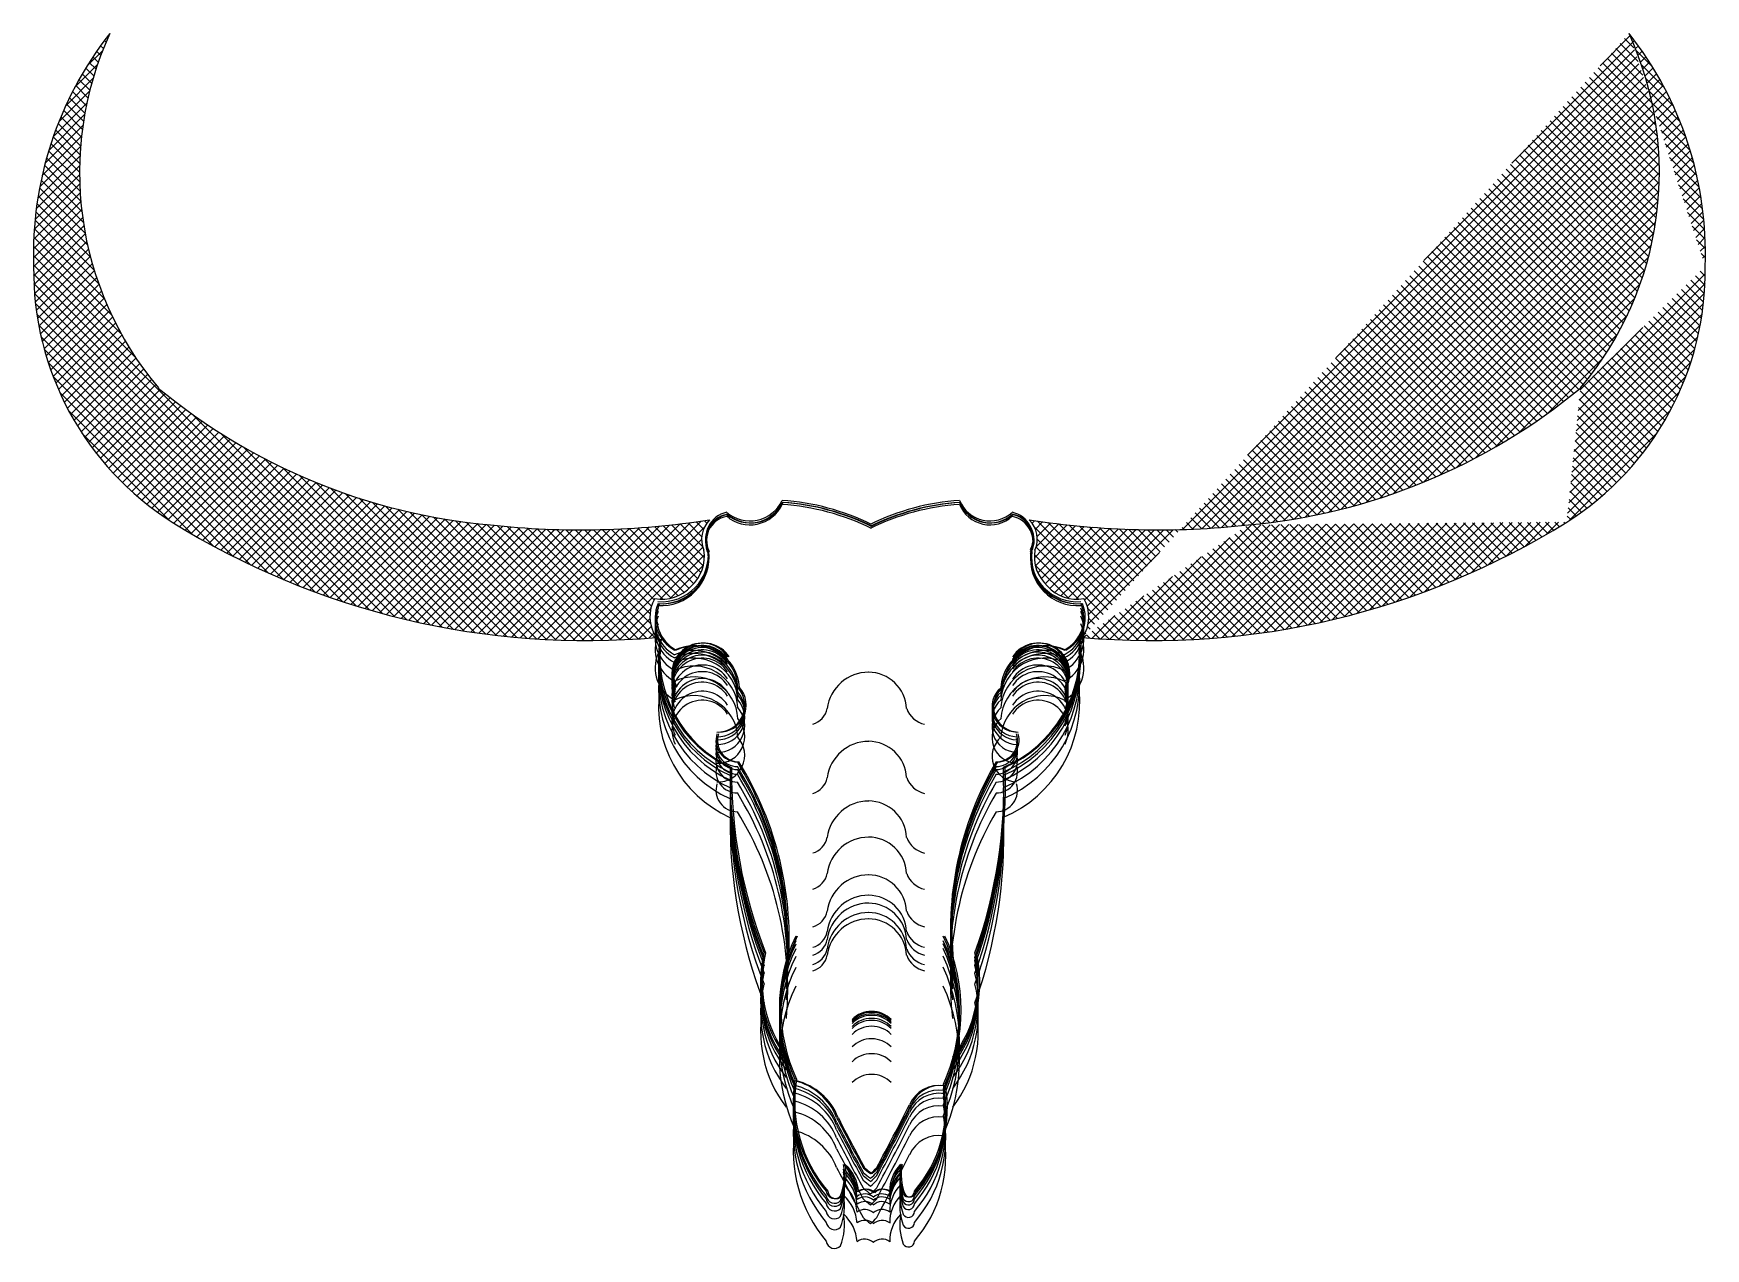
# Model space of a CAD drawing. Header units: millimetres. Extents: x 0 to 1000, y 0 to 726.
import ezdxf

# ---------------------------------------------------------------- set-up
doc = ezdxf.new("R2010")
doc.units = ezdxf.units.MM

msp = doc.modelspace()

# ---------------------------------------------------------------- hatches: boundary and pattern name
h = msp.add_hatch()
h.set_pattern_fill('ANSI37', color=5, scale=31.18905, style=0)
h.set_pattern_definition([(135, (-2397.094, -4352.5588), (2.7567486, 2.7567486), []), (45, (-2397.094, -4352.5588), (2.7567486, -2.7567486), [])])
edge = h.paths.add_edge_path()
edge.add_arc((608.9, 377.7), 22.3, 326.2998, 389.6693)
edge.add_arc((623.2, 414), 24.6, 171.5802, 227.1884)
edge.add_arc((623.8, 411.5), 23.2, 221.7951, 281.0799)
edge.add_arc((584.4, 424.2), 16, 335.6274, 405.6098)
edge.add_arc((672.3, 926.3), 496.6, 261.1028, 276.2766)
edge.add_arc((669.2, 832.2), 468.7, 264.8957, 301.9155)
edge.add_arc((694.1, 793.5), 362.3, 275.1445, 309.6375)
edge.add_arc((821.6, 584.9), 178.3, 302.3495, 360.7491)
edge.add_arc((772.7, 643.4), 199.7, 319.8116, 384.5786)
edge.add_arc((787.1, 594.7), 212.9, 357.9834, 398.225)

# ---------------------------------------------------------------- linework, layer by layer
at = {"color": 5}
for p, q in [((43.4, 721.3, 0), (42.4, 722.3, 0)), ((44.6, 725.1, 0), (45.4, 725.9, 0)), ((45.1, 725.2, 0), (44.8, 725.4, 0)), ((32, 707, 0), (41.4, 716.4, 0)), ((38.8, 709.4, 0), (35.6, 712.6, 0)), ((40.2, 713.5, 0), (37.8, 715.9, 0)), ((41.8, 717.4, 0), (40.1, 719.1, 0)), ((24.6, 694.1, 0), (38.2, 707.7, 0)), ((34.8, 696.8, 0), (29.2, 702.4, 0)), ((36.1, 701.1, 0), (31.3, 705.8, 0)), ((37.4, 705.3, 0), (33.4, 709.2, 0)), ((15.2, 673.6, 0), (33.6, 692, 0)), ((19.3, 683.2, 0), (35.6, 699.6, 0)), ((31.6, 683.5, 0), (23.4, 691.7, 0)), ((32.6, 688, 0), (25.3, 695.3, 0)), ((33.7, 692.5, 0), (27.2, 698.9, 0)), ((11.9, 664.8, 0), (31.9, 684.8, 0)), ((29.2, 669.3, 0), (18.1, 680.5, 0)), ((29.9, 674.1, 0), (19.8, 684.3, 0)), ((30.7, 678.9, 0), (21.5, 688, 0)), ((7, 648.9, 0), (29.5, 671.4, 0)), ((9.2, 656.6, 0), (30.6, 678, 0)), ((28.2, 659.4, 0), (14.8, 672.7, 0)), ((28.7, 664.4, 0), (16.4, 676.7, 0)), ((5.2, 641.6, 0), (28.7, 665.1, 0)), ((27.5, 643.5, 0), (10.4, 660.6, 0)), ((27.6, 648.9, 0), (11.8, 664.7, 0)), ((27.8, 654.2, 0), (13.3, 668.7, 0)), ((2.6, 628, 0), (27.8, 653.2, 0)), ((3.8, 634.7, 0), (28.2, 659, 0)), ((27.9, 632.1, 0), (7.9, 652.1, 0)), ((27.6, 637.9, 0), (9.1, 656.4, 0)), ((1, 615.3, 0), (27.5, 641.9, 0)), ((1.7, 621.6, 0), (27.6, 647.4, 0)), ((28.9, 620, 0), (5.6, 643.3, 0)), ((28.3, 626.2, 0), (6.7, 647.7, 0)), ((0.2, 603.5, 0), (27.9, 631.2, 0)), ((0.5, 609.3, 0), (27.7, 636.5, 0)), ((30.9, 607, 0), (3.7, 634.2, 0)), ((29.8, 613.7, 0), (4.6, 638.8, 0)), ((0, 597.8, 0), (28.3, 626.1, 0)), ((0, 592.3, 0), (28.8, 621.1, 0)), ((34, 592.9, 0), (2.1, 624.8, 0)), ((32.3, 600.1, 0), (2.9, 629.5, 0)), ((0.1, 586.9, 0), (29.4, 616.2, 0)), ((0.1, 581.4, 0), (30.1, 611.4, 0)), ((38.9, 577, 0), (1, 614.9, 0)), ((36.2, 585.2, 0), (1.5, 619.9, 0)), ((46.6, 558.2, 0), (0.2, 604.6, 0)), ((0.3, 576.1, 0), (30.9, 606.7, 0)), ((42.3, 568.1, 0), (0.5, 609.8, 0)), ((0.7, 570.9, 0), (31.9, 602.1, 0)), ((52.3, 547, 0), (0, 599.3, 0)), ((60.8, 533, 0), (0, 593.8, 0)), ((1.1, 565.9, 0), (32.9, 597.6, 0)), ((1.7, 560.9, 0), (34, 593.2, 0)), ((208.7, 379.6, 0), (0.1, 588.2, 0)), ((201, 381.8, 0), (0.1, 582.7, 0)), ((2.4, 556.1, 0), (35.1, 588.8, 0)), ((3.3, 551.5, 0), (36.4, 584.6, 0)), ((4.2, 546.9, 0), (37.7, 580.4, 0)), ((193.2, 384.1, 0), (0.3, 577, 0)), ((185.1, 386.7, 0), (0.6, 571.1, 0)), ((5.3, 542.4, 0), (39.1, 576.3, 0)), ((6.4, 538, 0), (40.6, 572.3, 0)), ((176.8, 389.5, 0), (1.2, 565, 0)), ((7.6, 533.7, 0), (42.2, 568.3, 0)), ((8.9, 529.5, 0), (43.8, 564.4, 0)), ((10.3, 525.4, 0), (45.5, 560.6, 0)), ((168.2, 392.6, 0), (2.1, 558.7, 0)), ((159.2, 396, 0), (3.2, 552, 0)), ((11.8, 521.4, 0), (47.3, 556.8, 0)), ((13.4, 517.4, 0), (49.1, 553.2, 0)), ((150, 399.7, 0), (4.6, 545.1, 0)), ((15, 513.6, 0), (51, 549.5, 0)), ((16.7, 509.8, 0), (52.9, 546, 0)), ((18.5, 506, 0), (54.9, 542.4, 0)), ((140.3, 403.9, 0), (6.5, 537.7, 0)), ((20.4, 502.4, 0), (57, 539, 0)), ((22.3, 498.8, 0), (59.1, 535.6, 0)), ((24.3, 495.3, 0), (61.3, 532.3, 0)), ((130.1, 408.6, 0), (8.8, 529.8, 0)), ((119.3, 413.9, 0), (11.8, 521.3, 0)), ((26.3, 491.8, 0), (63.5, 529, 0)), ((28.5, 488.4, 0), (65.8, 525.8, 0)), ((30.7, 485.1, 0), (68.2, 522.6, 0)), ((107.7, 419.9, 0), (15.7, 511.9, 0)), ((32.9, 481.9, 0), (70.6, 519.5, 0)), ((35.2, 478.7, 0), (73, 516.5, 0)), ((37.6, 475.5, 0), (75.7, 513.6, 0)), ((40.1, 472.5, 0), (78.8, 511.2, 0)), ((95.1, 427, 0), (21, 501.1, 0)), ((42.6, 469.4, 0), (81.8, 508.7, 0)), ((45.1, 466.5, 0), (84.9, 506.3, 0)), ((47.7, 463.6, 0), (88.1, 503.9, 0)), ((50.4, 460.8, 0), (91.2, 501.6, 0)), ((53.2, 458, 0), (94.4, 499.3, 0)), ((56, 455.3, 0), (97.6, 497, 0)), ((58.8, 452.7, 0), (100.9, 494.7, 0)), ((61.8, 450.1, 0), (104.2, 492.5, 0)), ((64.8, 447.5, 0), (107.5, 490.3, 0)), ((216.1, 377.7, 0), (94.9, 498.9, 0)), ((81.1, 435.5, 0), (29, 487.6, 0)), ((67.8, 445.1, 0), (110.9, 488.1, 0)), ((70.9, 442.7, 0), (114.2, 486, 0)), ((74.1, 440.3, 0), (117.6, 483.9, 0)), ((77.3, 438, 0), (121.1, 481.8, 0)), ((223.4, 375.9, 0), (111.8, 487.5, 0)), ((80.6, 435.8, 0), (124.6, 479.8, 0)), ((84, 433.7, 0), (128.1, 477.8, 0)), ((87.4, 431.6, 0), (131.6, 475.8, 0)), ((90.8, 429.5, 0), (135.2, 473.9, 0)), ((94.3, 427.5, 0), (138.8, 472, 0)), ((97.8, 425.5, 0), (142.5, 470.1, 0)), ((230.5, 374.3, 0), (125.7, 479.1, 0)), ((237.5, 372.8, 0), (137.9, 472.4, 0)), ((101.3, 423.5, 0), (146.1, 468.3, 0)), ((104.9, 421.5, 0), (149.9, 466.5, 0)), ((108.4, 419.5, 0), (153.6, 464.7, 0)), ((112, 417.6, 0), (157.4, 463, 0)), ((115.7, 415.7, 0), (161.2, 461.3, 0)), ((244.4, 371.5, 0), (149, 466.9, 0)), ((251.1, 370.3, 0), (159.2, 462.2, 0)), ((119.3, 413.9, 0), (165.1, 459.6, 0)), ((123, 412, 0), (169, 458, 0)), ((126.7, 410.2, 0), (172.9, 456.4, 0)), ((130.4, 408.4, 0), (176.9, 454.9, 0)), ((134.2, 406.7, 0), (180.9, 453.4, 0)), ((138, 404.9, 0), (184.9, 451.9, 0)), ((141.8, 403.2, 0), (189, 450.5, 0)), ((257.7, 369.2, 0), (168.8, 458.1, 0)), ((264.2, 368.2, 0), (177.9, 454.5, 0)), ((270.6, 367.3, 0), (186.5, 451.4, 0)), ((145.6, 401.6, 0), (193.2, 449.1, 0)), ((149.5, 399.9, 0), (197.3, 447.8, 0)), ((153.4, 398.3, 0), (201.6, 446.5, 0)), ((157.3, 396.7, 0), (205.8, 445.3, 0)), ((161.3, 395.2, 0), (210.1, 444, 0)), ((165.3, 393.7, 0), (214.5, 442.9, 0)), ((169.3, 392.2, 0), (218.9, 441.8, 0)), ((173.3, 390.7, 0), (223.3, 440.7, 0)), ((276.9, 366.6, 0), (194.8, 448.6, 0)), ((283.1, 365.9, 0), (202.8, 446.1, 0)), ((289.2, 365.3, 0), (210.5, 443.9, 0)), ((295.2, 364.8, 0), (218, 442, 0)), ((301.1, 364.4, 0), (225.2, 440.3, 0)), ((177.4, 389.3, 0), (227.8, 439.7, 0)), ((181.5, 387.9, 0), (232.4, 438.7, 0)), ((185.7, 386.5, 0), (237, 437.8, 0)), ((189.8, 385.1, 0), (241.6, 436.9, 0)), ((194, 383.8, 0), (246.3, 436.1, 0)), ((198.3, 382.6, 0), (251.1, 435.3, 0)), ((202.6, 381.3, 0), (255.9, 434.6, 0)), ((206.9, 380.1, 0), (260.7, 434, 0)), ((211.2, 379, 0), (265.7, 433.4, 0)), ((215.6, 377.8, 0), (270.7, 432.9, 0)), ((220, 376.7, 0), (275.7, 432.4, 0)), ((224.5, 375.7, 0), (280.7, 431.9, 0)), ((228.9, 374.6, 0), (285.7, 431.4, 0)), ((306.9, 364.1, 0), (232.3, 438.7, 0)), ((233.5, 373.7, 0), (290.8, 431, 0)), ((238, 372.7, 0), (296, 430.7, 0)), ((312.7, 363.8, 0), (239.1, 437.4, 0)), ((242.6, 371.8, 0), (301.2, 430.4, 0)), ((318.4, 363.6, 0), (245.8, 436.2, 0)), ((247.3, 370.9, 0), (306.5, 430.1, 0)), ((324, 363.5, 0), (252.4, 435.1, 0)), ((329.6, 363.4, 0), (258.8, 434.2, 0)), ((335.1, 363.5, 0), (265.1, 433.5, 0)), ((340.5, 363.5, 0), (271.2, 432.8, 0)), ((345.9, 363.7, 0), (277.4, 432.2, 0)), ((351.2, 363.9, 0), (283.5, 431.6, 0)), ((286, 365.6, 0), (350.7, 430.2, 0)), ((356.5, 364.1, 0), (289.5, 431.1, 0)), ((291.1, 365.1, 0), (356.5, 430.5, 0)), ((361.7, 364.5, 0), (295.4, 430.7, 0)), ((296.2, 364.7, 0), (362.4, 430.9, 0)), ((366.8, 364.8, 0), (301.3, 430.4, 0)), ((301.4, 364.4, 0), (368.3, 431.3, 0)), ((306.6, 364.1, 0), (374.4, 431.9, 0)), ((371.9, 365.2, 0), (307.1, 430.1, 0)), ((311.9, 363.8, 0), (380.5, 432.5, 0)), ((317.2, 363.6, 0), (386.7, 433.2, 0)), ((322.6, 363.5, 0), (393, 434, 0)), ((328, 363.5, 0), (399.4, 434.9, 0)), ((333.5, 363.5, 0), (401.2, 431.2, 0)), ((389.1, 392.2, 0), (351.1, 430.2, 0)), ((392.1, 394.6, 0), (356.3, 430.5, 0)), ((394.9, 397.4, 0), (361.5, 430.8, 0)), ((397.3, 400.5, 0), (366.6, 431.2, 0)), ((399.2, 404.1, 0), (371.7, 431.6, 0)), ((400.6, 408.2, 0), (376.7, 432.1, 0)), ((401.3, 413, 0), (381.7, 432.6, 0)), ((400.4, 419.5, 0), (386.7, 433.2, 0)), ((399.7, 425.6, 0), (391.6, 433.8, 0)), ((400.8, 430.1, 0), (396.4, 434.4, 0)), ((402.7, 433.7, 0), (401.3, 435.1, 0)), ((252, 370.1, 0), (311.8, 429.9, 0)), ((256.7, 369.3, 0), (317.2, 429.8, 0)), ((261.5, 368.6, 0), (322.6, 429.7, 0)), ((266.3, 367.9, 0), (328.1, 429.7, 0)), ((271.2, 367.3, 0), (333.6, 429.7, 0)), ((276.1, 366.6, 0), (339.2, 429.8, 0)), ((281, 366.1, 0), (344.9, 430, 0)), ((369.2, 373.5, 0), (312.8, 429.9, 0)), ((368.8, 379.4, 0), (318.4, 429.7, 0)), ((369.7, 384, 0), (324, 429.7, 0)), ((371.3, 387.9, 0), (329.5, 429.7, 0)), ((376.5, 388.2, 0), (335, 429.7, 0)), ((339.1, 363.5, 0), (399.7, 424.1, 0)), ((381.4, 388.8, 0), (340.4, 429.8, 0)), ((385.5, 390.2, 0), (345.8, 430, 0)), ((344.8, 363.7, 0), (400.4, 419.3, 0)), ((374.9, 388.3, 0), (401.3, 414.7, 0)), ((380.9, 388.7, 0), (400.7, 408.6, 0)), ((350.5, 363.9, 0), (369.3, 382.7, 0)), ((356.3, 364.1, 0), (368.8, 376.6, 0)), ((362.1, 364.5, 0), (369.5, 371.9, 0)), ((368.1, 364.9, 0), (371, 367.9, 0))]:
    msp.add_line(p, q, dxfattribs=at)
at = {"color": 251}
for centre, radius, start, end in [((212.9, 594.7, 0), 212.9, 141.775, 182.0166), ((227.3, 643.4, 0), 199.7, 155.4214, 220.1884), ((772.7, 643.4, 0), 199.7, 319.8116, 24.5786), ((787.1, 594.7, 0), 212.9, 357.9834, 38.225), ((178.4, 584.9, 0), 178.3, 179.2509, 237.6505), ((821.6, 584.9, 0), 178.3, 302.3495, 0.7491), ((305.8, 793.5, 0), 362.3, 230.3625, 264.8555), ((694.1, 793.5, 0), 362.3, 275.1445, 309.6375), ((417.8, 424.7, 0), 15.8, 101.6597, 205.1745), ((428.5, 456.3, 0), 21.3, 229.325, 334.6355), ((428.5, 455.1, 0), 21.3, 229.325, 334.6355), ((428.5, 454, 0), 21.3, 229.325, 334.6355), ((429.1, 455.1, 0), 21.3, 229.325, 334.6355), ((429.1, 455.1, 0), 21.3, 229.325, 334.6355), ((429.1, 455.1, 0), 21.3, 229.325, 334.6355), ((429.1, 455.1, 0), 21.3, 229.325, 334.6355), ((439, 307.8, 0), 139.7, 63.5661, 86.41), ((439, 306.6, 0), 139.7, 63.5661, 86.41), ((439, 305.4, 0), 139.7, 63.5661, 86.41), ((439.6, 306.6, 0), 139.7, 63.5661, 86.41), ((439.6, 306.6, 0), 139.7, 63.5661, 86.41), ((439.6, 306.6, 0), 139.7, 63.5661, 86.41), ((439.6, 306.6, 0), 139.7, 63.5661, 86.41), ((562.6, 307.8, 0), 139.7, 93.59, 116.4339), ((562.6, 306.6, 0), 139.7, 93.59, 116.4339), ((562.6, 305.4, 0), 139.7, 93.59, 116.4339), ((563.2, 306.6, 0), 139.7, 93.59, 116.4339), ((563.2, 306.6, 0), 139.7, 93.59, 116.4339), ((563.2, 306.6, 0), 139.7, 93.59, 116.4339), ((563.2, 306.6, 0), 139.7, 93.59, 116.4339), ((572.1, 454.7, 0), 19.7, 202.4938, 312.3255), ((572.1, 453.5, 0), 19.7, 202.4938, 312.3255), ((572.1, 452.4, 0), 19.7, 202.4938, 312.3255), ((572.7, 453.5, 0), 19.7, 202.4938, 312.3255), ((572.7, 453.5, 0), 19.7, 202.4938, 312.3255), ((572.7, 453.5, 0), 19.7, 202.4938, 312.3255), ((572.7, 453.5, 0), 19.7, 202.4938, 312.3255), ((582.1, 424.7, 0), 15.8, 334.8255, 78.3403), ((330.8, 832.2, 0), 468.7, 238.0845, 275.1043), ((327.6, 926.3, 0), 496.6, 263.7234, 278.8972), ((415.6, 424.2, 0), 16, 134.3902, 204.3726), ((417.8, 423.5, 0), 15.8, 101.6597, 205.1745), ((417.8, 422.3, 0), 15.8, 101.6597, 205.1745), ((418.4, 423.5, 0), 15.8, 101.6597, 205.1745), ((418.4, 423.5, 0), 15.8, 101.6597, 205.1745), ((418.4, 423.5, 0), 15.8, 101.6597, 205.1745), ((418.4, 423.5, 0), 15.8, 101.6597, 205.1745), ((582.1, 423.5, 0), 15.8, 334.8255, 78.3403), ((582.1, 422.3, 0), 15.8, 334.8255, 78.3403), ((582.7, 423.5, 0), 15.8, 334.8255, 78.3403), ((582.7, 423.5, 0), 15.8, 334.8255, 78.3403), ((582.7, 423.5, 0), 15.8, 334.8255, 78.3403), ((582.7, 423.5, 0), 15.8, 334.8255, 78.3403), ((672.3, 926.3, 0), 496.6, 261.1028, 276.2766), ((584.4, 424.2, 0), 16, 335.6274, 45.6098), ((669.2, 832.2, 0), 468.7, 264.8957, 301.9155), ((375.6, 414.8, 0), 28.1, 265.6945, 6.3441), ((375.6, 413.6, 0), 28.1, 265.6945, 6.3441), ((375.6, 412.5, 0), 28.1, 265.6945, 6.3441), ((376.1, 413.6, 0), 28.1, 265.6945, 6.3441), ((376.1, 413.6, 0), 28.1, 265.6945, 6.3441), ((376.1, 413.6, 0), 28.1, 265.6945, 6.3441), ((376.1, 413.6, 0), 28.1, 265.6945, 6.3441), ((376.7, 414, 0), 24.6, 312.8116, 8.4198), ((624.4, 414.8, 0), 28.1, 173.6559, 274.3055), ((624.4, 413.6, 0), 28.1, 173.6559, 274.3055), ((624.4, 412.5, 0), 28.1, 173.6559, 274.3055), ((625, 413.6, 0), 28.1, 173.6559, 274.3055), ((625, 413.6, 0), 28.1, 173.6559, 274.3055), ((625, 413.6, 0), 28.1, 173.6559, 274.3055), ((625, 413.6, 0), 28.1, 173.6559, 274.3055), ((623.2, 414, 0), 24.6, 171.5802, 227.1884), ((376.1, 411.5, 0), 23.2, 258.9201, 318.2049), ((623.8, 411.5, 0), 23.2, 221.7951, 281.0799), ((391, 377.7, 0), 22.3, 150.3307, 213.7002), ((393.5, 377.1, 0), 21.7, 156.8759, 242.5475), ((393.5, 377.1, 0), 21.7, 156.8759, 242.5475), ((393.5, 374.3, 0), 21.7, 156.8759, 242.5475), ((393.5, 372.4, 0), 21.7, 156.8759, 242.5475), ((394.4, 377.1, 0), 21.7, 156.8759, 242.5475), ((606.5, 377.1, 0), 21.7, 297.4525, 23.1241), ((606.5, 377.1, 0), 21.7, 297.4525, 23.1241), ((606.5, 374.3, 0), 21.7, 297.4525, 23.1241), ((606.5, 372.4, 0), 21.7, 297.4525, 23.1241), ((607.4, 377.1, 0), 21.7, 297.4525, 23.1241), ((608.9, 377.7, 0), 22.3, 326.2998, 29.6693), ((393.5, 369.6, 0), 21.7, 156.8759, 242.5475), ((393.5, 364.9, 0), 21.7, 156.8759, 242.5475), ((606.5, 369.6, 0), 21.7, 297.4525, 23.1241), ((606.5, 364.9, 0), 21.7, 297.4525, 23.1241), ((393.5, 358.4, 0), 21.7, 156.8759, 242.5475), ((446.6, 354, 0), 72.8, 171.7565, 245.6284), ((446.6, 354, 0), 72.8, 171.7565, 245.6284), ((446.6, 351.2, 0), 72.8, 171.7565, 245.6284), ((391, 377.7, 0), 22.3, 220.8386, 223.7647), ((447.5, 354, 0), 72.8, 171.7565, 245.6284), ((400, 343.9, 0), 18.1, 32.9935, 206.4578), ((400, 342.5, 0), 18.1, 32.9935, 206.4578), ((400, 342.5, 0), 18.1, 32.9935, 206.4578), ((400, 342.1, 0), 18.1, 32.9935, 206.4578), ((400.4, 343.9, 0), 18.1, 32.9935, 206.4578), ((400.9, 343.9, 0), 18.1, 32.9935, 206.4578), ((395, 334, 0), 26.4, 3.2238, 115.8843), ((395, 334, 0), 26.4, 3.2238, 115.8843), ((395.9, 334, 0), 26.4, 3.2238, 115.8843), ((605, 334, 0), 26.4, 64.1157, 176.7762), ((605, 334, 0), 26.4, 64.1157, 176.7762), ((605.9, 334, 0), 26.4, 64.1157, 176.7762), ((550.6, 356.9, 0), 75.2, 293.1628, 5.7946), ((550.6, 356.9, 0), 75.2, 293.1628, 5.7946), ((550.6, 354.1, 0), 75.2, 293.1628, 5.7946), ((551.5, 356.9, 0), 75.2, 293.1628, 5.7946), ((600.8, 343.9, 0), 18.1, 333.5422, 147.0065), ((600.8, 342.5, 0), 18.1, 333.5422, 147.0065), ((600.8, 342.5, 0), 18.1, 333.5422, 147.0065), ((600.8, 342.1, 0), 18.1, 333.5422, 147.0065), ((601.3, 343.9, 0), 18.1, 333.5422, 147.0065), ((601.7, 343.9, 0), 18.1, 333.5422, 147.0065), ((606.5, 358.4, 0), 21.7, 297.4525, 23.1241), ((608.9, 377.7, 0), 22.3, 316.2353, 319.1614), ((393.5, 347.2, 0), 21.7, 156.8759, 242.5475), ((446.6, 349.3, 0), 72.8, 171.7565, 245.6284), ((446.6, 346.5, 0), 72.8, 171.7565, 245.6284), ((446.6, 341.9, 0), 72.8, 171.7565, 245.6284), ((400, 341.2, 0), 18.1, 32.9935, 206.4578), ((400, 341.2, 0), 18.1, 32.9935, 206.4578), ((400, 339.8, 0), 18.1, 32.9935, 206.4578), ((400, 338.5, 0), 18.1, 32.9935, 206.4578), ((400, 336.7, 0), 18.1, 32.9935, 206.4578), ((400, 334.9, 0), 18.1, 32.9935, 206.4578), ((395, 331.2, 0), 26.4, 3.2238, 115.8843), ((395, 329.4, 0), 26.4, 3.2238, 115.8843), ((395, 326.6, 0), 26.4, 3.2238, 115.8843), ((605, 331.2, 0), 26.4, 64.1157, 176.7762), ((605, 329.4, 0), 26.4, 64.1157, 176.7762), ((605, 326.6, 0), 26.4, 64.1157, 176.7762), ((550.6, 352.2, 0), 75.2, 293.1628, 5.7946), ((550.6, 349.4, 0), 75.2, 293.1628, 5.7946), ((550.6, 344.7, 0), 75.2, 293.1628, 5.7946), ((600.8, 341.2, 0), 18.1, 333.5422, 147.0065), ((600.8, 341.2, 0), 18.1, 333.5422, 147.0065), ((600.8, 339.8, 0), 18.1, 333.5422, 147.0065), ((600.8, 338.5, 0), 18.1, 333.5422, 147.0065), ((600.8, 336.7, 0), 18.1, 333.5422, 147.0065), ((600.8, 334.9, 0), 18.1, 333.5422, 147.0065), ((606.5, 347.2, 0), 21.7, 297.4525, 23.1241), ((446.6, 335.3, 0), 72.8, 171.7565, 245.6284), ((400, 330.8, 0), 18.1, 32.9935, 206.4578), ((400, 326.8, 0), 18.1, 32.9935, 206.4578), ((400, 322.7, 0), 18.1, 32.9935, 206.4578), ((395, 321.9, 0), 26.4, 3.2238, 115.8843), ((395, 315.4, 0), 26.4, 3.2238, 115.8843), ((499.4, 319.8, 0), 24.8, 89.715, 172.884), ((499.3, 321.7, 0), 22.9, 2.8355, 89.6355), ((605, 321.9, 0), 26.4, 64.1157, 176.7762), ((605, 315.4, 0), 26.4, 64.1157, 176.7762), ((550.6, 338.2, 0), 75.2, 293.1628, 5.7946), ((600.8, 330.8, 0), 18.1, 333.5422, 147.0065), ((600.8, 326.8, 0), 18.1, 333.5422, 147.0065), ((600.8, 322.7, 0), 18.1, 333.5422, 147.0065), ((446.6, 324.1, 0), 72.8, 171.7565, 245.6284), ((400, 320.5, 0), 18.1, 32.9935, 206.4578), ((400, 315.1, 0), 18.1, 32.9935, 206.4578), ((395, 304.2, 0), 26.4, 3.2238, 115.8843), ((409.4, 324.8, 0), 16, 267.7699, 41.9081), ((409.4, 324.8, 0), 16, 267.7699, 41.9081), ((409.4, 322, 0), 16, 267.7699, 41.9081), ((409.4, 320.2, 0), 16, 267.7699, 41.9081), ((410.3, 324.8, 0), 16, 267.7699, 41.9081), ((588.4, 323.9, 0), 15.1, 129.8775, 268.5304), ((588.4, 323.9, 0), 15.1, 129.8775, 268.5304), ((588.4, 321.1, 0), 15.1, 129.8775, 268.5304), ((588.4, 319.3, 0), 15.1, 129.8775, 268.5304), ((589.3, 323.9, 0), 15.1, 129.8775, 268.5304), ((605, 304.2, 0), 26.4, 64.1157, 176.7762), ((550.6, 327, 0), 75.2, 293.1628, 5.7946), ((600.8, 320.5, 0), 18.1, 333.5422, 147.0065), ((600.8, 315.1, 0), 18.1, 333.5422, 147.0065), ((400, 309.7, 0), 18.1, 32.9935, 206.4578), ((409.4, 317.4, 0), 16, 267.7699, 41.9081), ((409.4, 312.7, 0), 16, 267.7699, 41.9081), ((462.9, 325.1, 0), 12, 285.1905, 349.4758), ((536.1, 327.8, 0), 14.7, 199.7374, 257.7067), ((588.4, 316.5, 0), 15.1, 129.8775, 268.5304), ((588.4, 311.8, 0), 15.1, 129.8775, 268.5304), ((600.8, 309.7, 0), 18.1, 333.5422, 147.0065), ((409.4, 306.2, 0), 16, 267.7699, 41.9081), ((588.4, 305.3, 0), 15.1, 129.8775, 268.5304), ((421, 303.8, 0), 12.8, 162.2814, 270.2689), ((421, 303.8, 0), 12.8, 162.2814, 270.2689), ((421, 301, 0), 12.8, 162.2814, 270.2689), ((421, 299.2, 0), 12.8, 162.2814, 270.2689), ((421, 296.4, 0), 12.8, 162.2814, 270.2689), ((409.4, 295, 0), 16, 267.7699, 41.9081), ((421.9, 303.8, 0), 12.8, 162.2814, 270.2689), ((499.4, 278.4, 0), 24.8, 89.715, 172.884), ((499.3, 280.4, 0), 22.9, 2.8355, 89.6355), ((588.4, 294.1, 0), 15.1, 129.8775, 268.5304), ((575.8, 303.8, 0), 12.8, 269.7311, 17.7186), ((575.8, 303.8, 0), 12.8, 269.7311, 17.7186), ((575.8, 301, 0), 12.8, 269.7311, 17.7186), ((575.8, 299.2, 0), 12.8, 269.7311, 17.7186), ((575.8, 296.4, 0), 12.8, 269.7311, 17.7186), ((576.7, 303.8, 0), 12.8, 269.7311, 17.7186), ((421, 291.7, 0), 12.8, 162.2814, 270.2689), ((249, 184.9, 0), 202.1, 355.0183, 31.6645), ((249, 184.9, 0), 202.1, 355.0183, 31.6645), ((249.9, 184.9, 0), 202.1, 355.0183, 31.6645), ((748.3, 190.1, 0), 199.9, 149.6647, 186.513), ((748.3, 190.1, 0), 199.9, 149.6647, 186.513), ((749.2, 190.1, 0), 199.9, 149.6647, 186.513), ((575.8, 291.7, 0), 12.8, 269.7311, 17.7186), ((421, 285.2, 0), 12.8, 162.2814, 270.2689), ((715.1, 285.1, 0), 298.5, 179.5047, 201.2754), ((715.1, 285.1, 0), 298.5, 179.5047, 201.2754), ((715.1, 282.3, 0), 298.5, 179.5047, 201.2754), ((715.1, 280.4, 0), 298.5, 179.5047, 201.2754), ((715.1, 277.6, 0), 298.5, 179.5047, 201.2754), ((716, 285.1, 0), 298.5, 179.5047, 201.2754), ((249, 182.1, 0), 202.1, 355.0183, 31.6645), ((249, 180.3, 0), 202.1, 355.0183, 31.6645), ((249, 177.5, 0), 202.1, 355.0183, 31.6645), ((462.9, 283.7, 0), 12, 285.1905, 349.4758), ((536.1, 286.5, 0), 14.7, 199.7374, 257.7067), ((748.3, 187.3, 0), 199.9, 149.6647, 186.513), ((748.3, 185.4, 0), 199.9, 149.6647, 186.513), ((748.3, 182.6, 0), 199.9, 149.6647, 186.513), ((284.7, 276.5, 0), 295.7, 340.3009, 2.1756), ((284.7, 276.5, 0), 295.7, 340.3009, 2.1756), ((284.7, 273.7, 0), 295.7, 340.3009, 2.1756), ((284.7, 271.8, 0), 295.7, 340.3009, 2.1756), ((284.7, 269, 0), 295.7, 340.3009, 2.1756), ((285.6, 276.5, 0), 295.7, 340.3009, 2.1756), ((575.8, 285.2, 0), 12.8, 269.7311, 17.7186), ((421, 274, 0), 12.8, 162.2814, 270.2689), ((715.1, 273, 0), 298.5, 179.5047, 201.2754), ((249, 172.8, 0), 202.1, 355.0183, 31.6645), ((249, 166.3, 0), 202.1, 355.0183, 31.6645), ((748.3, 177.9, 0), 199.9, 149.6647, 186.513), ((748.3, 171.4, 0), 199.9, 149.6647, 186.513), ((284.7, 264.3, 0), 295.7, 340.3009, 2.1756), ((575.8, 274, 0), 12.8, 269.7311, 17.7186), ((715.1, 266.4, 0), 298.5, 179.5047, 201.2754), ((249, 155.1, 0), 202.1, 355.0183, 31.6645), ((499.4, 242.7, 0), 24.8, 89.715, 172.884), ((499.3, 244.7, 0), 22.9, 2.8355, 89.6355), ((748.3, 160.2, 0), 199.9, 149.6647, 186.513), ((284.7, 257.8, 0), 295.7, 340.3009, 2.1756), ((715.1, 255.2, 0), 298.5, 179.5047, 201.2754), ((284.7, 246.6, 0), 295.7, 340.3009, 2.1756), ((462.9, 248.1, 0), 12, 285.1905, 349.4758), ((499.4, 221.1, 0), 24.8, 89.715, 172.884), ((499.3, 223.1, 0), 22.9, 2.8355, 89.6355), ((536.1, 250.8, 0), 14.7, 199.7374, 257.7067), ((462.9, 226.5, 0), 12, 285.1905, 349.4758), ((499.4, 198.6, 0), 24.8, 89.715, 172.884), ((499.3, 200.5, 0), 22.9, 2.8355, 89.6355), ((536.1, 229.2, 0), 14.7, 199.7374, 257.7067), ((499.4, 186.4, 0), 24.8, 89.715, 172.884), ((499.3, 188.3, 0), 22.9, 2.8355, 89.6355), ((462.9, 203.9, 0), 12, 285.1905, 349.4758), ((499.4, 181.7, 0), 24.8, 89.715, 172.884), ((499.4, 176.1, 0), 24.8, 89.715, 172.884), ((499.3, 183.6, 0), 22.9, 2.8355, 89.6355), ((499.3, 178, 0), 22.9, 2.8355, 89.6355), ((536.1, 206.7, 0), 14.7, 199.7374, 257.7067), ((499.4, 172.3, 0), 24.8, 89.715, 172.884), ((499.3, 174.2, 0), 22.9, 2.8355, 89.6355), ((546.3, 143.6, 0), 100.2, 154.4735, 204.9671), ((546.3, 143.6, 0), 100.2, 154.4735, 204.9671), ((546.3, 140.8, 0), 100.2, 154.4735, 204.9671), ((546.3, 138.9, 0), 100.2, 154.4735, 204.9671), ((547.2, 143.6, 0), 100.2, 154.4735, 204.9671), ((462.9, 191.7, 0), 12, 285.1905, 349.4758), ((462.9, 187, 0), 12, 285.1905, 349.4758), ((536.1, 194.5, 0), 14.7, 199.7374, 257.7067), ((536.1, 189.8, 0), 14.7, 199.7374, 257.7067), ((446.7, 142.4, 0), 107.1, 335.6767, 24.5101), ((446.7, 142.4, 0), 107.1, 335.6767, 24.5101), ((446.7, 139.6, 0), 107.1, 335.6767, 24.5101), ((446.7, 137.7, 0), 107.1, 335.6767, 24.5101), ((447.7, 142.4, 0), 107.1, 335.6767, 24.5101), ((509.4, 159.6, 0), 74.5, 166.6173, 217.3666), ((509.4, 159.6, 0), 74.5, 166.6173, 217.3666), ((509.4, 156.8, 0), 74.5, 166.6173, 217.3666), ((509.4, 154.9, 0), 74.5, 166.6173, 217.3666), ((510.3, 159.6, 0), 74.5, 166.6173, 217.3666), ((546.3, 136.1, 0), 100.2, 154.4735, 204.9671), ((546.3, 131.5, 0), 100.2, 154.4735, 204.9671), ((462.9, 181.4, 0), 12, 285.1905, 349.4758), ((462.9, 177.6, 0), 12, 285.1905, 349.4758), ((536.1, 184.1, 0), 14.7, 199.7374, 257.7067), ((536.1, 180.4, 0), 14.7, 199.7374, 257.7067), ((446.7, 134.9, 0), 107.1, 335.6767, 24.5101), ((446.7, 130.3, 0), 107.1, 335.6767, 24.5101), ((490.6, 159.6, 0), 74.5, 322.6334, 13.3827), ((490.6, 159.6, 0), 74.5, 322.6334, 13.3827), ((490.6, 156.8, 0), 74.5, 322.6334, 13.3827), ((490.6, 154.9, 0), 74.5, 322.6334, 13.3827), ((491.5, 159.6, 0), 74.5, 322.6334, 13.3827), ((509.4, 152.1, 0), 74.5, 166.6173, 217.3666), ((509.4, 147.4, 0), 74.5, 166.6173, 217.3666), ((546.3, 124.9, 0), 100.2, 154.4735, 204.9671), ((446.7, 123.7, 0), 107.1, 335.6767, 24.5101), ((490.6, 152.1, 0), 74.5, 322.6334, 13.3827), ((490.6, 147.4, 0), 74.5, 322.6334, 13.3827), ((509.4, 140.9, 0), 74.5, 166.6173, 217.3666), ((546.3, 113.7, 0), 100.2, 154.4735, 204.9671), ((446.7, 112.5, 0), 107.1, 335.6767, 24.5101), ((490.6, 140.9, 0), 74.5, 322.6334, 13.3827), ((509.4, 129.7, 0), 74.5, 166.6173, 217.3666), ((501.3, 125.2, 0), 16.6, 44.8721, 134.8895), ((501.3, 124.6, 0), 16.6, 44.8721, 134.8895), ((501.3, 123.7, 0), 16.6, 44.8721, 134.8895), ((490.6, 129.7, 0), 74.5, 322.6334, 13.3827), ((501.3, 122.8, 0), 16.6, 44.8721, 134.8895), ((501.3, 121, 0), 16.6, 44.8721, 134.8895), ((501.3, 119.8, 0), 16.6, 44.8721, 134.8895), ((501.3, 116.3, 0), 16.6, 44.8721, 134.8895), ((501.3, 108.8, 0), 16.6, 44.8721, 134.8895), ((501.3, 99.9, 0), 16.6, 44.8721, 134.8895), ((537.6, 88.1, 0), 83.2, 170.9002, 220.349), ((537.6, 88.1, 0), 83.2, 170.9002, 220.349), ((538.5, 88.1, 0), 83.2, 170.9002, 220.349), ((446.5, 65, 0), 36.4, 21.616, 75.9008), ((446.5, 65, 0), 36.4, 21.616, 75.9008), ((447.4, 65, 0), 36.4, 21.616, 75.9008), ((501.3, 87.5, 0), 16.6, 44.8721, 134.8895), ((537.6, 85.3, 0), 83.2, 170.9002, 220.349), ((537.6, 83.5, 0), 83.2, 170.9002, 220.349), ((537.6, 80.7, 0), 83.2, 170.9002, 220.349), ((446.5, 62.2, 0), 36.4, 21.616, 75.9008), ((446.5, 60.3, 0), 36.4, 21.616, 75.9008), ((446.5, 57.5, 0), 36.4, 21.616, 75.9008), ((541.6, 78.3, 0), 19.2, 80.9325, 156.351), ((541.6, 78.3, 0), 19.2, 80.9325, 156.351), ((541.6, 75.5, 0), 19.2, 80.9325, 156.351), ((541.6, 73.6, 0), 19.2, 80.9325, 156.351), ((541.6, 70.8, 0), 19.2, 80.9325, 156.351), ((542.5, 78.3, 0), 19.2, 80.9325, 156.351), ((469.6, 84.3, 0), 76, 318.8698, 10.6543), ((469.6, 84.3, 0), 76, 318.8698, 10.6543), ((469.6, 81.5, 0), 76, 318.8698, 10.6543), ((469.6, 79.6, 0), 76, 318.8698, 10.6543), ((469.6, 76.8, 0), 76, 318.8698, 10.6543), ((470.6, 84.3, 0), 76, 318.8698, 10.6543), ((537.6, 76, 0), 83.2, 170.9002, 220.349), ((537.6, 69.5, 0), 83.2, 170.9002, 220.349), ((446.5, 52.8, 0), 36.4, 21.616, 75.9008), ((446.5, 46.3, 0), 36.4, 21.616, 75.9008), ((-1467.3, 1103.7, 0), 2236.3, 331.8416, 332.9297), ((-1467.3, 1103.7, 0), 2236.3, 331.8416, 332.9297), ((-1467.3, 1100.9, 0), 2236.3, 331.8416, 332.9297), ((-1467.3, 1099.1, 0), 2236.3, 331.8416, 332.9297), ((-1466.4, 1103.7, 0), 2236.3, 331.8416, 332.9297), ((541.6, 66.2, 0), 19.2, 80.9325, 156.351), ((469.6, 72.1, 0), 76, 318.8698, 10.6543), ((537.6, 58.3, 0), 83.2, 170.9002, 220.349), ((446.5, 35.1, 0), 36.4, 21.616, 75.9008), ((1749.6, 730.5, 0), 1427, 207.1929, 208.5549), ((1749.6, 730.5, 0), 1427, 207.1929, 208.5549), ((1749.6, 727.7, 0), 1427, 207.1929, 208.5549), ((1749.6, 725.8, 0), 1427, 207.1929, 208.5549), ((1749.6, 723, 0), 1427, 207.1929, 208.5549), ((1750.5, 730.5, 0), 1427, 207.1929, 208.5549), ((-1467.3, 1096.3, 0), 2236.3, 331.8416, 332.9297), ((-1467.3, 1091.6, 0), 2236.3, 331.8416, 332.9297), ((541.6, 59.6, 0), 19.2, 80.9325, 156.351), ((469.6, 65.6, 0), 76, 318.8698, 10.6543), ((1749.6, 718.3, 0), 1427, 207.1929, 208.5549), ((-1467.3, 1085.1, 0), 2236.3, 331.8416, 332.9297), ((541.6, 48.4, 0), 19.2, 80.9325, 156.351), ((469.6, 54.4, 0), 76, 318.8698, 10.6543), ((1749.6, 711.8, 0), 1427, 207.1929, 208.5549), ((450.9, 44.1, 0), 34.2, 338.3067, 10.4989), ((450.9, 44.1, 0), 34.2, 338.3067, 10.4989), ((451.8, 44.1, 0), 34.2, 338.3067, 10.4989), ((468.3, 32.3, 0), 24.3, 3.798, 47.8752), ((468.3, 32.3, 0), 24.3, 3.798, 47.8752), ((469.2, 32.3, 0), 24.3, 3.798, 47.8752), ((-1467.3, 1073.9, 0), 2236.3, 331.8416, 332.9297), ((534.9, 34.4, 0), 22.8, 135.6328, 181.1219), ((534.9, 34.4, 0), 22.8, 135.6328, 181.1219), ((535.9, 34.4, 0), 22.8, 135.6328, 181.1219), ((551.1, 44.2, 0), 33, 169.3088, 200.6302), ((551.1, 44.2, 0), 33, 169.3088, 200.6302), ((552, 44.2, 0), 33, 169.3088, 200.6302), ((1749.6, 700.6, 0), 1427, 207.1929, 208.5549), ((450.9, 41.3, 0), 34.2, 338.3067, 10.4989), ((450.9, 39.4, 0), 34.2, 338.3067, 10.4989), ((450.9, 36.6, 0), 34.2, 338.3067, 10.4989), ((468.3, 29.5, 0), 24.3, 3.798, 47.8752), ((468.3, 27.7, 0), 24.3, 3.798, 47.8752), ((468.3, 24.9, 0), 24.3, 3.798, 47.8752), ((533, 90, 0), 55.6, 228.5416, 234.4202), ((533, 90, 0), 55.6, 228.5416, 234.4202), ((533, 87.2, 0), 55.6, 228.5416, 234.4202), ((533, 85.4, 0), 55.6, 228.5416, 234.4202), ((533, 82.6, 0), 55.6, 228.5416, 234.4202), ((533.9, 90, 0), 55.6, 228.5416, 234.4202), ((469.3, 81.3, 0), 48.1, 310.6607, 316.7831), ((469.3, 81.3, 0), 48.1, 310.6607, 316.7831), ((469.3, 78.5, 0), 48.1, 310.6607, 316.7831), ((469.3, 76.6, 0), 48.1, 310.6607, 316.7831), ((469.3, 73.8, 0), 48.1, 310.6607, 316.7831), ((470.2, 81.3, 0), 48.1, 310.6607, 316.7831), ((534.9, 31.6, 0), 22.8, 135.6328, 181.1219), ((534.9, 29.7, 0), 22.8, 135.6328, 181.1219), ((534.9, 26.9, 0), 22.8, 135.6328, 181.1219), ((551.1, 41.4, 0), 33, 169.3088, 200.6302), ((551.1, 39.5, 0), 33, 169.3088, 200.6302), ((551.1, 36.7, 0), 33, 169.3088, 200.6302), ((479.1, 34.8, 0), 4.96, 186.3552, 317.0726), ((479.1, 34.8, 0), 4.96, 186.3552, 317.0726), ((479.1, 32, 0), 4.96, 186.3552, 317.0726), ((480, 34.8, 0), 4.96, 186.3552, 317.0726), ((450.9, 32, 0), 34.2, 338.3067, 10.4989), ((450.9, 25.4, 0), 34.2, 338.3067, 10.4989), ((468.3, 20.2, 0), 24.3, 3.798, 47.8752), ((468.3, 13.7, 0), 24.3, 3.798, 47.8752), ((497.2, 27.7, 0), 7.74, 48.1922, 126.8803), ((497.2, 27.7, 0), 7.74, 48.1922, 126.8803), ((497.2, 24.9, 0), 7.74, 48.1922, 126.8803), ((497.2, 23.1, 0), 7.74, 48.1922, 126.8803), ((498.1, 27.7, 0), 7.74, 48.1922, 126.8803), ((533, 77.9, 0), 55.6, 228.5416, 234.4202), ((469.3, 69.2, 0), 48.1, 310.6607, 316.7831), ((507.5, 27.7, 0), 7.74, 53.1197, 132.916), ((507.5, 27.7, 0), 7.74, 53.1197, 132.916), ((507.5, 24.9, 0), 7.74, 53.1197, 132.916), ((507.5, 23.1, 0), 7.74, 53.1197, 132.916), ((508.4, 27.7, 0), 7.74, 53.1197, 132.916), ((534.9, 22.2, 0), 22.8, 135.6328, 181.1219), ((534.9, 15.7, 0), 22.8, 135.6328, 181.1219), ((551.1, 32.1, 0), 33, 169.3088, 200.6302), ((551.1, 25.5, 0), 33, 169.3088, 200.6302), ((523.3, 34.4, 0), 3.59, 209.9127, 358.6636), ((523.3, 34.4, 0), 3.59, 209.9127, 358.6636), ((523.3, 31.6, 0), 3.59, 209.9127, 358.6636), ((524.2, 34.4, 0), 3.59, 209.9127, 358.6636), ((479.1, 30.2, 0), 4.96, 186.3552, 317.0726), ((479.1, 27.4, 0), 4.96, 186.3552, 317.0726), ((479.1, 22.7, 0), 4.96, 186.3552, 317.0726), ((450.9, 14.2, 0), 34.2, 338.3067, 10.4989), ((468.3, 2.5, 0), 24.3, 3.798, 47.8752), ((497.2, 20.3, 0), 7.74, 48.1922, 126.8803), ((497.2, 15.6, 0), 7.74, 48.1922, 126.8803), ((533, 71.4, 0), 55.6, 228.5416, 234.4202), ((469.3, 62.6, 0), 48.1, 310.6607, 316.7831), ((507.5, 20.3, 0), 7.74, 53.1197, 132.916), ((507.5, 15.6, 0), 7.74, 53.1197, 132.916), ((534.9, 4.5, 0), 22.8, 135.6328, 181.1219), ((551.1, 14.3, 0), 33, 169.3088, 200.6302), ((523.3, 29.7, 0), 3.59, 209.9127, 358.6636), ((523.3, 26.9, 0), 3.59, 209.9127, 358.6636), ((523.3, 22.2, 0), 3.59, 209.9127, 358.6636), ((479.1, 16.2, 0), 4.96, 186.3552, 317.0726), ((497.2, 9.1, 0), 7.74, 48.1922, 126.8803), ((533, 60.2, 0), 55.6, 228.5416, 234.4202), ((469.3, 51.4, 0), 48.1, 310.6607, 316.7831), ((507.5, 9.1, 0), 7.74, 53.1197, 132.916), ((523.3, 15.7, 0), 3.59, 209.9127, 358.6636), ((479.1, 5, 0), 4.96, 186.3552, 317.0726), ((497.2, -2.1, 0), 7.74, 48.1922, 126.8803), ((507.5, -2.1, 0), 7.74, 53.1197, 132.916), ((523.3, 4.5, 0), 3.59, 209.9127, 358.6636)]:
    msp.add_arc(centre, radius, start, end, dxfattribs=at)

doc.saveas('drawing.dxf')
